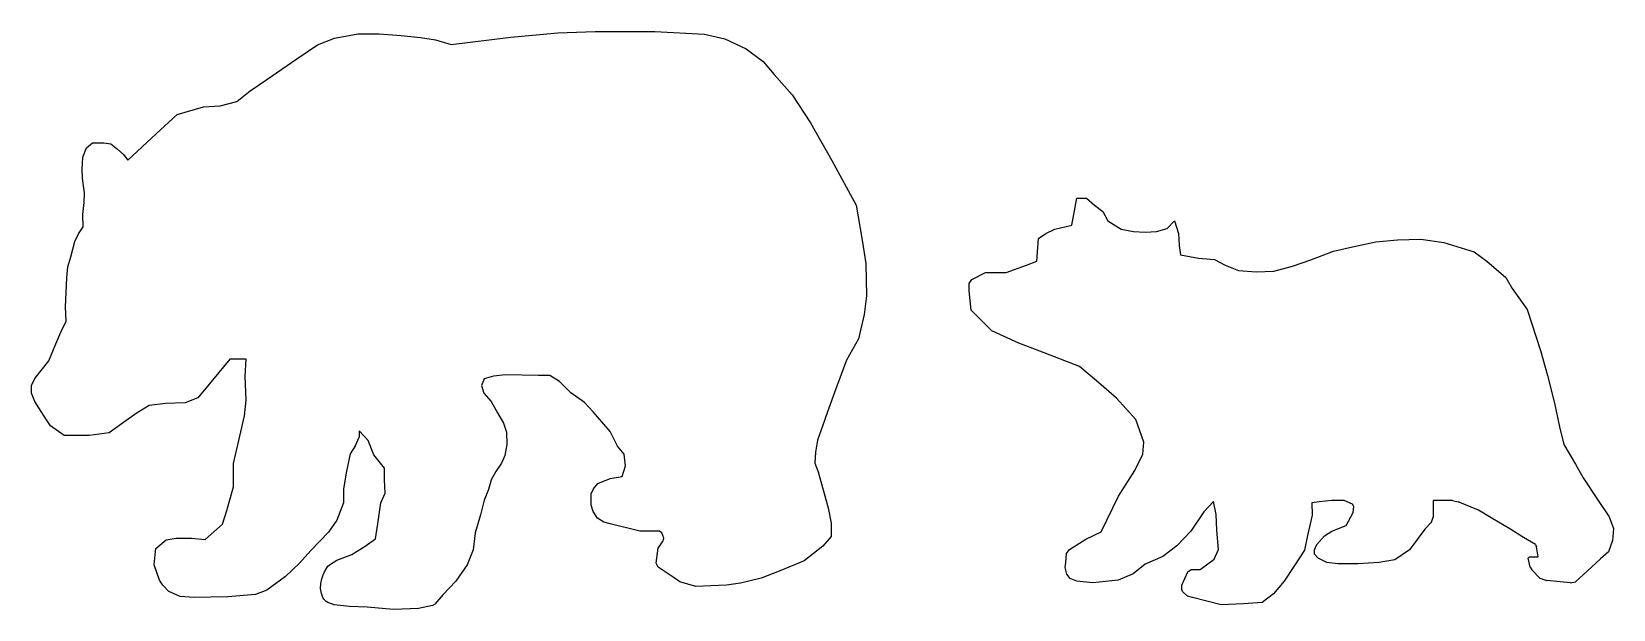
# Model space of a CAD drawing. Header units: metres. Extents: x 98.5 to 115.8, y 41.9 to 48.3.
import ezdxf

# ---------------------------------------------------------------- set-up
doc = ezdxf.new("R2010")
doc.units = ezdxf.units.M

msp = doc.modelspace()

# ---------------------------------------------------------------- linework, layer by layer
at = {"layer": '18', "color": 7, "linetype": 'CONTINUOUS'}
for p, q in [((101.657, 48.127), (101.841, 48.198)), ((101.841, 48.198), (102.101, 48.246)), ((102.101, 48.246), (102.332, 48.246)), ((102.332, 48.246), (102.572, 48.227)), ((102.572, 48.227), (102.784, 48.207)), ((102.784, 48.207), (102.948, 48.179)), ((102.948, 48.179), (103.121, 48.131)), ((103.121, 48.131), (103.772, 48.21)), ((103.772, 48.21), (104.288, 48.257)), ((104.288, 48.257), (104.698, 48.271)), ((104.698, 48.271), (104.98, 48.271)), ((104.98, 48.271), (105.349, 48.271)), ((105.349, 48.271), (105.893, 48.244)), ((105.893, 48.244), (106.115, 48.19)), ((106.115, 48.19), (106.35, 48.083)), ((101.43, 47.971), (101.657, 48.127)), ((106.35, 48.083), (106.537, 47.942)), ((101.1, 47.746), (101.43, 47.971)), ((106.537, 47.942), (106.658, 47.801)), ((100.917, 47.621), (101.1, 47.746)), ((106.658, 47.801), (106.853, 47.58)), ((100.59, 47.457), (100.773, 47.506)), ((100.773, 47.506), (100.917, 47.621)), ((106.853, 47.58), (107.054, 47.271)), ((99.888, 47.15), (100.12, 47.363)), ((100.12, 47.363), (100.407, 47.448)), ((100.407, 47.448), (100.59, 47.457)), ((99.577, 46.864), (99.888, 47.15)), ((107.054, 47.271), (107.288, 46.858)), ((99.085, 46.894), (99.124, 46.997)), ((99.124, 46.997), (99.192, 47.052)), ((99.192, 47.052), (99.316, 47.052)), ((99.316, 47.052), (99.393, 47.04)), ((99.393, 47.04), (99.466, 46.984)), ((99.466, 46.984), (99.526, 46.928)), ((99.077, 46.762), (99.085, 46.894)), ((99.526, 46.928), (99.577, 46.864)), ((107.288, 46.858), (107.555, 46.371)), ((99.082, 46.668), (99.077, 46.762)), ((99.09, 46.608), (99.082, 46.668)), ((99.103, 46.505), (99.09, 46.608)), ((99.098, 46.398), (99.103, 46.505)), ((109.917, 46.149), (109.973, 46.446)), ((109.973, 46.446), (110.076, 46.446)), ((110.076, 46.446), (110.166, 46.37)), ((99.085, 46.266), (99.098, 46.398)), ((99.09, 46.133), (99.085, 46.266)), ((107.555, 46.371), (107.622, 45.985)), ((110.166, 46.37), (110.256, 46.301)), ((110.256, 46.301), (110.311, 46.197)), ((99.038, 46.057), (99.09, 46.133)), ((109.634, 46.059), (109.731, 46.107)), ((109.731, 46.107), (109.917, 46.149)), ((110.311, 46.197), (110.456, 46.107)), ((110.456, 46.107), (110.594, 46.08)), ((110.843, 46.08), (110.961, 46.114)), ((110.961, 46.114), (111.043, 46.197)), ((111.043, 46.197), (111.043, 46.197)), ((111.043, 46.197), (111.085, 46.059)), ((98.953, 45.804), (98.996, 45.971)), ((98.996, 45.971), (99.038, 46.057)), ((107.622, 45.985), (107.662, 45.731)), ((109.532, 45.756), (109.551, 46.004)), ((109.551, 46.004), (109.634, 46.059)), ((110.594, 46.08), (110.719, 46.073)), ((110.719, 46.073), (110.843, 46.08)), ((111.085, 46.059), (111.092, 45.928)), ((111.092, 45.928), (111.106, 45.824)), ((112.784, 45.866), (112.992, 45.914)), ((112.992, 45.914), (113.247, 45.969)), ((113.247, 45.969), (113.482, 45.99)), ((113.482, 45.99), (113.738, 45.997)), ((113.738, 45.997), (113.993, 45.962)), ((113.993, 45.962), (114.325, 45.859)), ((98.919, 45.693), (98.953, 45.804)), ((109.42, 45.714), (109.532, 45.756)), ((111.106, 45.824), (111.106, 45.824)), ((111.106, 45.824), (111.306, 45.79)), ((111.306, 45.79), (111.479, 45.776)), ((111.479, 45.776), (111.596, 45.714)), ((112.335, 45.7), (112.536, 45.769)), ((112.536, 45.769), (112.784, 45.866)), ((114.325, 45.859), (114.463, 45.755)), ((114.463, 45.755), (114.67, 45.576)), ((98.91, 45.574), (98.919, 45.693)), ((107.662, 45.731), (107.669, 45.378)), ((108.823, 45.557), (108.971, 45.631)), ((108.971, 45.631), (109.199, 45.631)), ((109.199, 45.631), (109.42, 45.714)), ((111.596, 45.714), (111.741, 45.652)), ((111.741, 45.652), (111.935, 45.638)), ((111.935, 45.638), (112.128, 45.645)), ((112.128, 45.645), (112.335, 45.7)), ((114.67, 45.576), (114.74, 45.458)), ((108.793, 45.43), (108.793, 45.513)), ((108.816, 45.218), (108.793, 45.43)), ((114.74, 45.458), (114.903, 45.226)), ((98.903, 45.099), (98.894, 45.255)), ((107.669, 45.378), (107.642, 45.171)), ((109.04, 44.994), (108.816, 45.218)), ((114.903, 45.226), (115.05, 44.779)), ((98.843, 44.978), (98.903, 45.099)), ((107.642, 45.171), (107.582, 44.905)), ((98.79, 44.852), (98.843, 44.978)), ((107.582, 44.905), (107.448, 44.671)), ((109.338, 44.858), (109.04, 44.994)), ((109.04, 44.994), (109.04, 44.994)), ((98.711, 44.665), (98.79, 44.852)), ((109.565, 44.77), (109.338, 44.858)), ((110.002, 44.603), (109.565, 44.77)), ((115.05, 44.779), (115.127, 44.502)), ((98.561, 44.471), (98.711, 44.665)), ((100.694, 44.681), (100.505, 44.453)), ((100.873, 44.681), (100.694, 44.681)), ((100.863, 44.493), (100.873, 44.681)), ((100.873, 44.681), (100.873, 44.681)), ((107.448, 44.671), (107.333, 44.356)), ((110.214, 44.424), (110.002, 44.603)), ((98.524, 44.309), (98.524, 44.393)), ((100.505, 44.453), (100.344, 44.258)), ((100.873, 44.235), (100.863, 44.493)), ((103.48, 44.466), (103.451, 44.393)), ((103.451, 44.393), (103.476, 44.311)), ((103.582, 44.498), (103.48, 44.466)), ((103.716, 44.511), (103.582, 44.498)), ((104.075, 44.505), (103.716, 44.511)), ((104.201, 44.505), (104.075, 44.505)), ((104.305, 44.439), (104.201, 44.505)), ((104.431, 44.313), (104.305, 44.439)), ((107.333, 44.356), (107.24, 44.107)), ((110.405, 44.256), (110.214, 44.424)), ((115.127, 44.502), (115.204, 44.202)), ((98.603, 44.148), (98.559, 44.217)), ((99.81, 44.176), (99.671, 44.086)), ((99.989, 44.195), (99.81, 44.176)), ((100.207, 44.205), (99.989, 44.195)), ((100.344, 44.258), (100.207, 44.205)), ((100.856, 44.063), (100.873, 44.235)), ((103.476, 44.311), (103.557, 44.218)), ((103.557, 44.218), (103.626, 44.096)), ((104.579, 44.209), (104.431, 44.313)), ((104.675, 44.106), (104.579, 44.209)), ((110.617, 44.021), (110.405, 44.256)), ((115.204, 44.202), (115.258, 43.94)), ((98.688, 44.017), (98.603, 44.148)), ((98.73, 43.952), (98.688, 44.017)), ((99.671, 44.086), (99.532, 43.987)), ((100.803, 43.838), (100.856, 44.063)), ((103.626, 44.096), (103.691, 43.982)), ((104.771, 43.995), (104.675, 44.106)), ((107.24, 44.107), (107.187, 43.947)), ((110.707, 43.775), (110.617, 44.021)), ((99.006, 43.848), (98.88, 43.848)), ((99.155, 43.848), (99.006, 43.848)), ((99.374, 43.874), (99.155, 43.848)), ((99.532, 43.987), (99.374, 43.874)), ((100.734, 43.541), (100.803, 43.838)), ((102.209, 43.791), (102.111, 43.897)), ((102.111, 43.897), (102.111, 43.827)), ((103.691, 43.982), (103.724, 43.884)), ((103.724, 43.884), (103.728, 43.746)), ((104.86, 43.891), (104.771, 43.995)), ((104.941, 43.729), (104.86, 43.891)), ((107.187, 43.947), (107.133, 43.794)), ((115.258, 43.94), (115.304, 43.747)), ((102.072, 43.738), (102.013, 43.645)), ((102.274, 43.636), (102.209, 43.791)), ((103.728, 43.746), (103.708, 43.628)), ((105.015, 43.64), (104.941, 43.729)), ((107.11, 43.664), (107.103, 43.544)), ((107.133, 43.794), (107.11, 43.664)), ((110.695, 43.641), (110.707, 43.775)), ((115.304, 43.747), (115.435, 43.531)), ((100.734, 43.283), (100.734, 43.541)), ((102.013, 43.645), (101.972, 43.457)), ((102.388, 43.49), (102.274, 43.636)), ((102.388, 43.359), (102.388, 43.49)), ((103.671, 43.543), (103.61, 43.453)), ((103.708, 43.628), (103.671, 43.543)), ((104.993, 43.396), (105.03, 43.514)), ((105.03, 43.514), (105.015, 43.64)), ((107.103, 43.544), (107.137, 43.448)), ((110.606, 43.462), (110.695, 43.641)), ((115.435, 43.531), (115.516, 43.384)), ((101.972, 43.457), (101.94, 43.262)), ((102.396, 43.213), (102.388, 43.359)), ((103.557, 43.36), (103.529, 43.254)), ((103.61, 43.453), (103.557, 43.36)), ((104.677, 43.262), (104.727, 43.322)), ((104.727, 43.322), (104.86, 43.374)), ((104.86, 43.374), (104.993, 43.396)), ((107.137, 43.448), (107.167, 43.341)), ((107.167, 43.341), (107.247, 43.055)), ((110.427, 43.183), (110.606, 43.462)), ((115.516, 43.384), (115.682, 43.135)), ((100.664, 43.025), (100.734, 43.283)), ((101.94, 43.262), (101.94, 43.107)), ((102.348, 43.107), (102.396, 43.213)), ((103.481, 43.139), (103.44, 42.976)), ((103.529, 43.254), (103.481, 43.139)), ((104.653, 43.083), (104.653, 43.207)), ((110.237, 42.792), (110.427, 43.183)), ((100.614, 42.876), (100.664, 43.025)), ((101.94, 43.107), (101.866, 42.919)), ((102.315, 42.879), (102.348, 43.107)), ((103.44, 42.976), (103.383, 42.781)), ((104.722, 42.94), (104.676, 43.012)), ((107.247, 43.055), (107.28, 42.886)), ((111.362, 43.009), (111.219, 42.798)), ((111.467, 43.123), (111.362, 43.009)), ((111.496, 42.98), (111.467, 43.123)), ((111.506, 42.808), (111.496, 42.98)), ((112.549, 42.973), (112.499, 42.75)), ((112.626, 43.118), (112.547, 43.109)), ((112.547, 43.109), (112.549, 42.973)), ((112.763, 43.133), (112.626, 43.118)), ((112.9, 43.133), (112.763, 43.133)), ((112.991, 43.094), (112.9, 43.133)), ((112.923, 42.859), (112.999, 43.004)), ((112.999, 43.004), (113.005, 43.068)), ((113.981, 43.133), (113.875, 43.133)), ((113.875, 43.133), (113.875, 43.019)), ((113.875, 43.019), (113.875, 42.951)), ((114.087, 43.133), (113.981, 43.133)), ((114.372, 43.03), (114.149, 43.118)), ((114.528, 42.935), (114.372, 43.03)), ((115.682, 43.135), (115.802, 42.955)), ((100.426, 42.707), (100.614, 42.876)), ((101.866, 42.919), (101.777, 42.789)), ((102.29, 42.716), (102.315, 42.879)), ((104.86, 42.878), (104.79, 42.896)), ((105.185, 42.797), (104.86, 42.878)), ((105.401, 42.797), (105.185, 42.797)), ((107.28, 42.886), (107.28, 42.738)), ((110.071, 42.712), (110.237, 42.792)), ((110.237, 42.792), (110.237, 42.792)), ((110.237, 42.792), (110.237, 42.792)), ((111.219, 42.798), (111.066, 42.636)), ((111.525, 42.598), (111.506, 42.808)), ((112.763, 42.8), (112.923, 42.859)), ((112.923, 42.859), (112.923, 42.859)), ((113.783, 42.821), (113.616, 42.593)), ((113.857, 42.895), (113.783, 42.821)), ((114.714, 42.822), (114.528, 42.935)), ((114.864, 42.73), (114.714, 42.822)), ((115.802, 42.955), (115.848, 42.826)), ((115.848, 42.826), (115.837, 42.697)), ((99.996, 42.703), (100.106, 42.72)), ((100.106, 42.72), (100.274, 42.72)), ((100.274, 42.72), (100.426, 42.707)), ((101.777, 42.789), (101.581, 42.585)), ((102.03, 42.544), (102.176, 42.634)), ((102.176, 42.634), (102.29, 42.716)), ((103.383, 42.781), (103.359, 42.593)), ((105.385, 42.612), (105.441, 42.692)), ((105.447, 42.722), (105.427, 42.781)), ((105.452, 42.708), (105.452, 42.708)), ((107.191, 42.634), (106.984, 42.472)), ((107.28, 42.738), (107.191, 42.634)), ((109.892, 42.599), (110.071, 42.712)), ((111.066, 42.636), (110.913, 42.521)), ((112.499, 42.75), (112.464, 42.591)), ((112.573, 42.623), (112.573, 42.623)), ((112.599, 42.652), (112.686, 42.748)), ((114.994, 42.651), (114.864, 42.73)), ((115.024, 42.517), (115.005, 42.628)), ((115.837, 42.697), (115.795, 42.573)), ((99.866, 42.428), (99.882, 42.576)), ((99.882, 42.576), (99.885, 42.608)), ((101.459, 42.447), (101.304, 42.3)), ((101.581, 42.585), (101.459, 42.447)), ((101.796, 42.437), (101.866, 42.479)), ((101.866, 42.479), (102.03, 42.544)), ((103.359, 42.593), (103.293, 42.43)), ((105.365, 42.447), (105.385, 42.612)), ((106.984, 42.472), (106.71, 42.361)), ((109.843, 42.4), (109.851, 42.454)), ((109.851, 42.454), (109.859, 42.555)), ((110.913, 42.521), (110.721, 42.435)), ((111.324, 42.378), (111.477, 42.492)), ((111.477, 42.492), (111.525, 42.598)), ((112.464, 42.591), (112.357, 42.423)), ((112.573, 42.545), (112.573, 42.594)), ((112.71, 42.456), (112.614, 42.504)), ((112.832, 42.441), (112.71, 42.456)), ((112.71, 42.456), (112.71, 42.456)), ((113.281, 42.456), (113.052, 42.441)), ((113.456, 42.486), (113.281, 42.456)), ((113.616, 42.593), (113.456, 42.486)), ((114.91, 42.517), (114.91, 42.517)), ((114.937, 42.403), (114.914, 42.501)), ((114.93, 42.517), (115.024, 42.517)), ((115.708, 42.494), (115.562, 42.36)), ((115.795, 42.573), (115.708, 42.494)), ((101.304, 42.3), (101.1, 42.153)), ((101.693, 42.226), (101.703, 42.276)), ((101.703, 42.276), (101.718, 42.321)), ((103.293, 42.43), (103.171, 42.251)), ((105.43, 42.376), (105.387, 42.404)), ((105.563, 42.287), (105.43, 42.376)), ((105.622, 42.244), (105.563, 42.287)), ((106.516, 42.282), (106.288, 42.228)), ((106.71, 42.361), (106.516, 42.282)), ((110.587, 42.33), (110.425, 42.263)), ((110.721, 42.435), (110.587, 42.33)), ((111.123, 42.206), (111.189, 42.354)), ((111.225, 42.378), (111.324, 42.378)), ((112.357, 42.423), (112.243, 42.252)), ((113.052, 42.441), (112.832, 42.441)), ((115.044, 42.284), (114.954, 42.374)), ((115.562, 42.36), (115.433, 42.242)), ((99.962, 42.208), (99.924, 42.261)), ((100.027, 42.138), (99.962, 42.208)), ((100.978, 42.104), (100.674, 42.08)), ((101.1, 42.153), (100.978, 42.104)), ((101.1, 42.153), (101.1, 42.153)), ((103.033, 42.104), (102.942, 41.998)), ((103.171, 42.251), (103.033, 42.104)), ((105.962, 42.198), (105.8, 42.191)), ((106.133, 42.205), (105.962, 42.198)), ((106.288, 42.228), (106.133, 42.205)), ((110.147, 42.234), (109.971, 42.25)), ((110.425, 42.263), (110.147, 42.234)), ((111.123, 42.159), (111.123, 42.206)), ((112.125, 42.11), (112.001, 42.015)), ((112.243, 42.252), (112.125, 42.11)), ((115.374, 42.232), (115.121, 42.259)), ((100.306, 42.072), (100.15, 42.083)), ((100.674, 42.08), (100.306, 42.072)), ((101.75, 42.027), (101.725, 42.054)), ((102.005, 41.974), (101.839, 41.992)), ((102.201, 41.966), (102.005, 41.974)), ((102.486, 41.941), (102.201, 41.966)), ((102.763, 41.95), (102.486, 41.941)), ((102.914, 41.985), (102.763, 41.95)), ((111.238, 42.072), (111.182, 42.086)), ((111.551, 41.992), (111.238, 42.072)), ((111.797, 42.001), (111.551, 41.992)), ((112.001, 42.015), (111.797, 42.001))]:
    msp.add_line(p, q, dxfattribs=at)
at = {"layer": '18', "color": 15, "linetype": 'CONTINUOUS'}
for p, q in [((98.894, 45.255), (98.91, 45.574)), ((108.793, 45.513), (108.823, 45.557)), ((98.524, 44.393), (98.561, 44.471)), ((98.559, 44.217), (98.524, 44.309)), ((98.88, 43.848), (98.73, 43.952)), ((102.072, 43.738), (102.111, 43.827)), ((104.653, 43.207), (104.677, 43.262)), ((104.676, 43.012), (104.653, 43.083)), ((113.005, 43.068), (112.991, 43.094)), ((114.087, 43.133), (114.149, 43.118)), ((104.79, 42.896), (104.722, 42.94)), ((105.427, 42.781), (105.401, 42.797)), ((112.686, 42.748), (112.763, 42.8)), ((113.857, 42.895), (113.875, 42.951)), ((99.885, 42.608), (99.996, 42.703)), ((105.441, 42.692), (105.447, 42.722)), ((112.573, 42.594), (112.599, 42.652)), ((114.994, 42.651), (115.005, 42.628)), ((105.387, 42.404), (105.365, 42.447)), ((109.859, 42.555), (109.892, 42.599)), ((112.614, 42.504), (112.573, 42.545)), ((114.93, 42.517), (114.914, 42.501)), ((99.924, 42.261), (99.866, 42.428)), ((101.718, 42.321), (101.731, 42.352)), ((101.731, 42.352), (101.77, 42.414)), ((101.77, 42.414), (101.796, 42.437)), ((109.861, 42.326), (109.843, 42.4)), ((109.898, 42.279), (109.861, 42.326)), ((109.971, 42.25), (109.898, 42.279)), ((111.189, 42.354), (111.225, 42.378)), ((114.937, 42.403), (114.954, 42.374)), ((115.044, 42.284), (115.121, 42.259)), ((100.15, 42.083), (100.027, 42.138)), ((101.689, 42.171), (101.693, 42.226)), ((101.698, 42.117), (101.689, 42.171)), ((101.714, 42.071), (101.698, 42.117)), ((105.8, 42.191), (105.622, 42.244)), ((111.129, 42.139), (111.123, 42.159)), ((111.182, 42.086), (111.129, 42.139)), ((115.374, 42.232), (115.433, 42.242)), ((101.725, 42.054), (101.714, 42.071)), ((101.768, 42.017), (101.75, 42.027)), ((101.839, 41.992), (101.768, 42.017)), ((102.914, 41.985), (102.942, 41.998))]:
    msp.add_line(p, q, dxfattribs=at)

doc.saveas('drawing.dxf')
